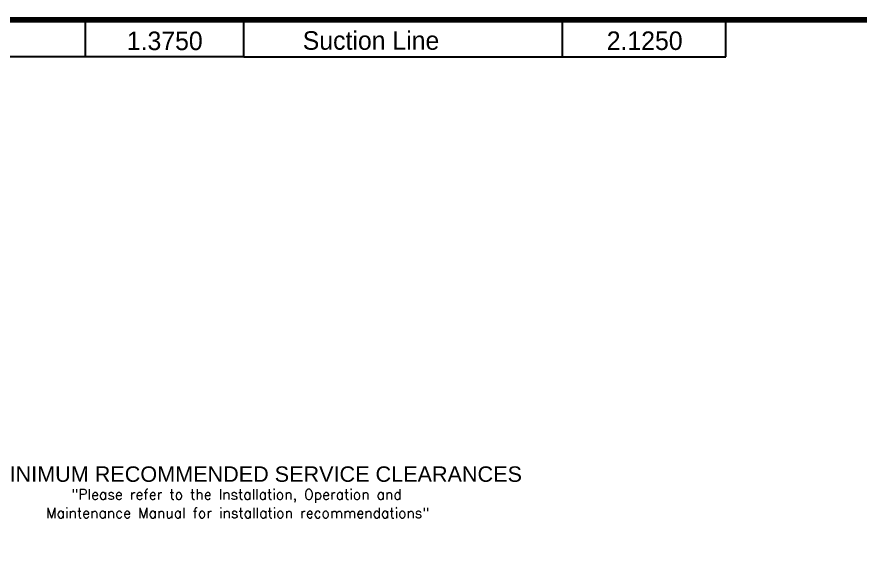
# Model space of a CAD drawing. Extents: x -24 to 296, y -58 to 147.
# Drawn here: x 74.1 to 183.2, y 69.6 to 138.1 of the extents above; entities that cross this region are included whole.
import ezdxf
from ezdxf.enums import TextEntityAlignment as Align

# ---------------------------------------------------------------- set-up
doc = ezdxf.new("R2010")
doc.units = 0
doc.header["$MEASUREMENT"] = 0
doc.layers.get('0').update_dxf_attribs({"linetype": 'CONTINUOUS'})
doc.layers.add('C1RC', color=7, linetype='CONTINUOUS')
doc.styles.add('dimentions', font='arial.ttf')
doc.styles.add('SIMPLEX', font='SIMPLEX')

msp = doc.modelspace()

# ---------------------------------------------------------------- linework, layer by layer
at = {"const_width": 0.75262}
msp.add_lwpolyline([(-15.09433, -50.42783), (285.95207, -50.42783), (285.95207, 137.72617), (-15.09433, 137.72617), (-15.09433, -50.42783)], dxfattribs=at)
at = {"layer": 'C1RC'}
for p, q in [((83.02251, 132.92623), (83.02251, 137.73425)), ((103.50521, 132.92623), (103.50521, 137.73425)), ((144.70422, 132.92623), (144.70422, 137.73425)), ((165.82926, 132.92623), (165.82926, 137.58132)), ((103.50521, 132.92623), (28.77956, 132.92623)), ((103.50521, 132.92623), (165.82926, 132.92623))]:
    msp.add_line(p, q, dxfattribs=at)

# ---------------------------------------------------------------- texts
at = {"lineweight": 30, "style": 'dimentions'}
msp.add_text('MINIMUM RECOMMENDED SERVICE CLEARANCES', height=1.99998, dxfattribs=at).set_placement((70.86218, 77.89809))
at = {"style": 'SIMPLEX'}
for s, p in [('"Please refer to the Installation, Operation and', (102.54367, 75.61055)), ('Maintenance Manual for installation recommendations"', (102.70207, 73.20348))]:
    msp.add_text(s, height=1.3279867, dxfattribs=at).set_placement(p, align=Align.CENTER)
at = {"layer": 'C1RC'}
msp.add_text('Suction Line', height=2.399976, dxfattribs=at).set_placement((111.10979, 133.84094))
for s, p in [('1.3750', (93.2621, 133.79651)), ('2.1250', (155.33957, 133.8141))]:
    msp.add_text(s, height=2.399976, dxfattribs=at).set_placement(p, align=Align.CENTER)

doc.saveas('drawing.dxf')
